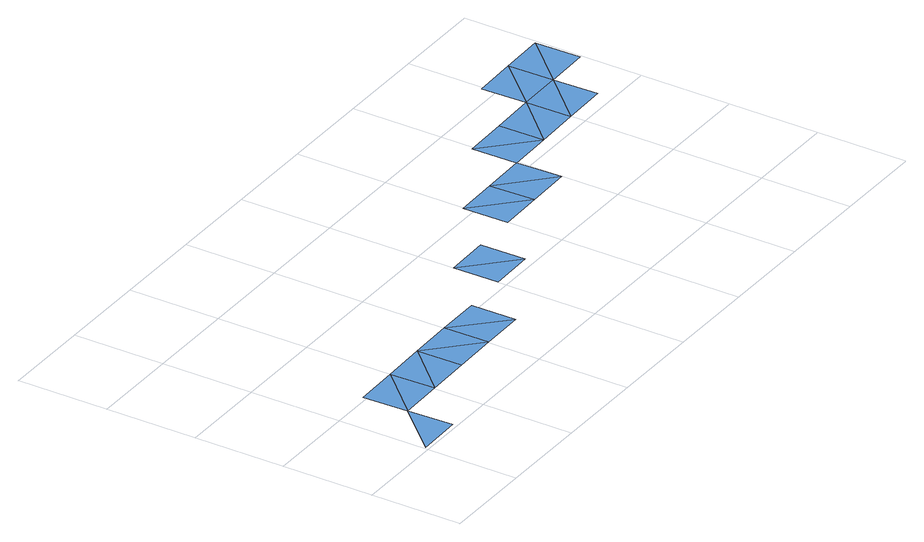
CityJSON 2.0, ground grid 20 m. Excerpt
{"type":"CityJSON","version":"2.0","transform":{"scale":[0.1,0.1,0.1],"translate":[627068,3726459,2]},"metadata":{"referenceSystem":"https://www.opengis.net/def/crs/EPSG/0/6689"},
"CityObjects":{
"waterbody1":{"type":"WaterBody","attributes":{"name":"福岡県津波浸水想定図","class":"1140","function":"2","WaterBodyTsunamiRiskAttribute.description":"1","WaterBodyTsunamiRiskAttribute.rank":"1"},"geometry":[{"type":"MultiSurface","lod":"1","boundaries":[[[0,1,2]],[[3,4,5]],[[6,5,4]],[[4,7,6]],[[7,8,6]],[[9,10,11]],[[9,12,10]],[[13,14,15]],[[16,14,13]],[[17,18,19]],[[18,17,20]]]}]},
"waterbody2":{"type":"WaterBody","attributes":{"name":"福岡県津波浸水想定図","class":"1140","function":"2","WaterBodyTsunamiRiskAttribute.description":"1","WaterBodyTsunamiRiskAttribute.rank":"3"},"geometry":[{"type":"MultiSurface","lod":"1","boundaries":[[[0,21,22]],[[0,23,21]]]}]},
"waterbody3":{"type":"WaterBody","attributes":{"name":"福岡県津波浸水想定図","class":"1140","function":"2","WaterBodyTsunamiRiskAttribute.description":"1","WaterBodyTsunamiRiskAttribute.rank":"2"},"geometry":[{"type":"MultiSurface","lod":"1","boundaries":[[[23,5,21]],[[5,23,3]],[[24,25,15]],[[15,14,24]],[[16,26,27]],[[27,26,28]],[[28,26,19]],[[19,26,17]],[[29,30,19]],[[29,19,18]],[[18,31,29]],[[31,18,32]]]}]}
},
"vertices":[
[103,109,1],[5,7,2],[105,9,2],[303,113,2],[403,115,2],[301,213,2],[401,215,2],[503,117,1],[501,216,1],[701,220,3],[599,318,3],[601,218,3],[699,320,3],[999,326,2],[897,424,2],[899,324,2],[997,426,2],[1197,430,3],[1295,532,3],[1195,530,3],[1297,432,3],
[201,211,1],[101,209,1],[203,111,1],
[797,422,2],[799,322,2],[1097,428,2],[995,526,2],[1095,528,2],[1293,632,3],[1193,630,3],[1393,634,3],[1395,534,3]
]}
